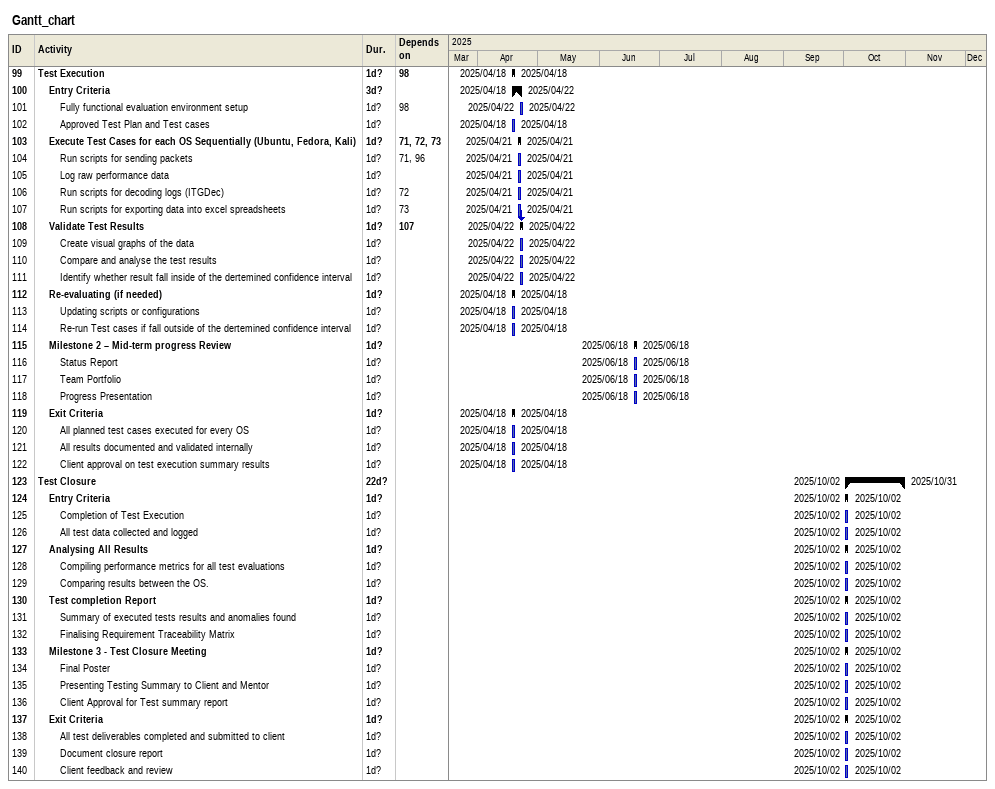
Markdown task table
Gantt_chart

| ID | Level | Task | Duration | Start | Finish | Predecessors |
|---|---|---|---|---|---|---|
| 99 | 1 | **Test Execution** | 1d? | 2025-04-18 | 2025-04-18 | 98 |
| 100 | 2 | **Entry Criteria** | 3d? | 2025-04-18 | 2025-04-22 |  |
| 101 | 3 | Fully functional evaluation environment setup | 1d? | 2025-04-22 | 2025-04-22 | 98 |
| 102 | 3 | Approved Test Plan and Test cases | 1d? | 2025-04-18 | 2025-04-18 |  |
| 103 | 2 | **Execute Test Cases for each OS Sequentially (Ubuntu, Fedora, Kali)** | 1d? | 2025-04-21 | 2025-04-21 | 71, 72, 73 |
| 104 | 3 | Run scripts for sending packets | 1d? | 2025-04-21 | 2025-04-21 | 71, 96 |
| 105 | 3 | Log raw performance data | 1d? | 2025-04-21 | 2025-04-21 |  |
| 106 | 3 | Run scripts for decoding logs (ITGDec) | 1d? | 2025-04-21 | 2025-04-21 | 72 |
| 107 | 3 | Run scripts for exporting data into excel spreadsheets | 1d? | 2025-04-21 | 2025-04-21 | 73 |
| 108 | 2 | **Validate Test Results** | 1d? | 2025-04-22 | 2025-04-22 | 107 |
| 109 | 3 | Create visual graphs of the data | 1d? | 2025-04-22 | 2025-04-22 |  |
| 110 | 3 | Compare and analyse the test results | 1d? | 2025-04-22 | 2025-04-22 |  |
| 111 | 3 | Identify whether result fall inside of the dertemined confidence interval | 1d? | 2025-04-22 | 2025-04-22 |  |
| 112 | 2 | **Re-evaluating (if needed)** | 1d? | 2025-04-18 | 2025-04-18 |  |
| 113 | 3 | Updating scripts or configurations | 1d? | 2025-04-18 | 2025-04-18 |  |
| 114 | 3 | Re-run Test cases if fall outside of the dertemined confidence interval | 1d? | 2025-04-18 | 2025-04-18 |  |
| 115 | 2 | **Milestone 2 – Mid-term progress Review** | 1d? | 2025-06-18 | 2025-06-18 |  |
| 116 | 3 | Status Report | 1d? | 2025-06-18 | 2025-06-18 |  |
| 117 | 3 | Team Portfolio | 1d? | 2025-06-18 | 2025-06-18 |  |
| 118 | 3 | Progress Presentation | 1d? | 2025-06-18 | 2025-06-18 |  |
| 119 | 2 | **Exit Criteria** | 1d? | 2025-04-18 | 2025-04-18 |  |
| 120 | 3 | All planned test cases executed for every OS | 1d? | 2025-04-18 | 2025-04-18 |  |
| 121 | 3 | All results documented and validated internally | 1d? | 2025-04-18 | 2025-04-18 |  |
| 122 | 3 | Client approval on test execution summary results | 1d? | 2025-04-18 | 2025-04-18 |  |
| 123 | 1 | **Test Closure** | 22d? | 2025-10-02 | 2025-10-31 |  |
| 124 | 2 | **Entry Criteria** | 1d? | 2025-10-02 | 2025-10-02 |  |
| 125 | 3 | Completion of Test Execution | 1d? | 2025-10-02 | 2025-10-02 |  |
| 126 | 3 | All test data collected and logged | 1d? | 2025-10-02 | 2025-10-02 |  |
| 127 | 2 | **Analysing All Results** | 1d? | 2025-10-02 | 2025-10-02 |  |
| 128 | 3 | Compiling performance metrics for all test evaluations | 1d? | 2025-10-02 | 2025-10-02 |  |
| 129 | 3 | Comparing results between the OS. | 1d? | 2025-10-02 | 2025-10-02 |  |
| 130 | 2 | **Test completion Report** | 1d? | 2025-10-02 | 2025-10-02 |  |
| 131 | 3 | Summary of executed tests results and anomalies found | 1d? | 2025-10-02 | 2025-10-02 |  |
| 132 | 3 | Finalising Requirement Traceability Matrix | 1d? | 2025-10-02 | 2025-10-02 |  |
| 133 | 2 | **Milestone 3 - Test Closure Meeting** | 1d? | 2025-10-02 | 2025-10-02 |  |
| 134 | 3 | Final Poster | 1d? | 2025-10-02 | 2025-10-02 |  |
| 135 | 3 | Presenting Testing Summary to Client and Mentor | 1d? | 2025-10-02 | 2025-10-02 |  |
| 136 | 3 | Client Approval for Test summary report | 1d? | 2025-10-02 | 2025-10-02 |  |
| 137 | 2 | **Exit Criteria** | 1d? | 2025-10-02 | 2025-10-02 |  |
| 138 | 3 | All test deliverables completed and submitted to client | 1d? | 2025-10-02 | 2025-10-02 |  |
| 139 | 3 | Document closure report | 1d? | 2025-10-02 | 2025-10-02 |  |
| 140 | 3 | Client feedback and review | 1d? | 2025-10-02 | 2025-10-02 |  |
